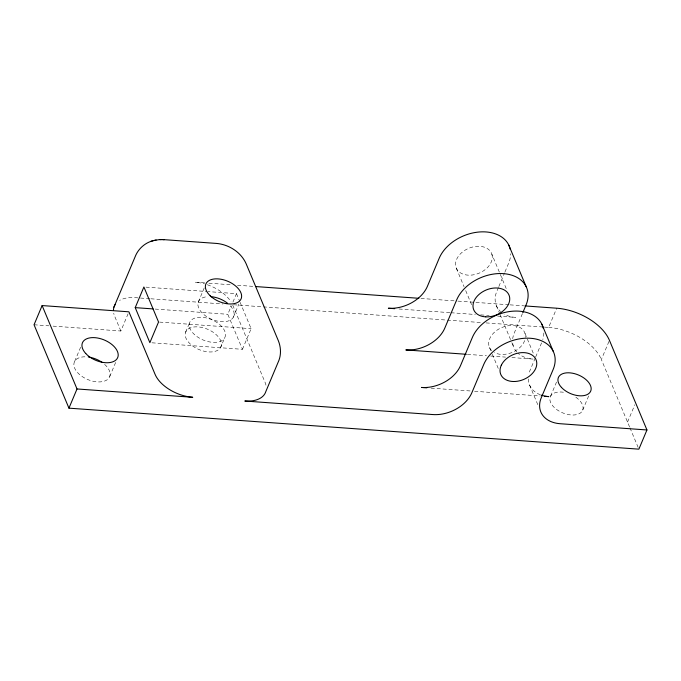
<?xml version="1.0" encoding="UTF-8"?>
<svg xmlns="http://www.w3.org/2000/svg" width="681" height="681" viewBox="0 0 681 681"><rect width="100%" height="100%" fill="white"/><g stroke="black" fill="none" stroke-linecap="round" stroke-linejoin="round"><path stroke-width="0.51" stroke-dasharray="3.4 2.55" d="M74.689 361.339L80.741 346.935M53.101 326.139L120.843 331.009L128.105 313.728M109.709 376.567L115.761 362.164M185.607 332.217L189.65 322.615M198.324 301.981L204.215 287.961M151.982 342.807L242.453 349.319L227.803 314.29L231.353 305.846M232.928 302.1L236.477 293.656L208.071 291.613M220.627 347.446A19.111 11.015 22.8 0 0 199.32 327.016A19.111 11.015 22.8 0 0 189.999 343.76A19.111 11.015 22.8 0 0 220.627 347.446L224.662 337.844A19.111 11.015 22.8 0 0 203.355 317.414A19.111 11.015 22.8 0 0 194.034 334.158A19.111 11.015 22.8 0 0 224.662 337.844M233.345 317.21L238.844 304.126M242.453 349.319L251.127 328.676L240.138 302.407M498.449 287.442L496.824 291.315A31.854 22.456 -22.7 0 0 500.586 311.583M498.858 286.471L504.553 272.919M504.962 271.949L508.622 263.232A38.221 26.934 -22.7 0 0 510.673 253.749M522.412 313.643L514.266 333.009A31.854 22.456 -22.7 0 0 512.716 338.67M535.266 357.951L529.971 370.532A31.854 22.456 -22.7 0 0 528.745 374.312M535.666 356.98L541.77 342.458M544.408 327.11L548.648 327.408L556.717 308.212M550.606 396.138L556.666 381.743M629.567 426.902L601.366 359.517L609.435 340.313M582.715 410.107L588.767 395.704M627.542 422.058L634.803 404.778M204.641 282.879L195.098 282.198A31.854 18.361 22.8 0 1 204.462 283.858M208.88 283.185L231.148 284.794M237.516 285.245L253.417 286.395M420.977 298.448L457.036 301.045M458.092 301.121L508.996 304.782M510.06 304.858L523.842 305.846M145.998 287.144L207.015 291.536M398.989 308.995L449.903 312.664M450.967 312.741L475.364 314.494M480.667 314.877L489.145 315.482M497.632 316.095L515.662 317.389A31.854 22.456 -22.7 0 1 504.476 314.316M149.794 298.721L134.949 297.648A31.854 18.361 22.8 0 0 119.609 300.406M150.859 298.789L222.993 303.981M233.6 304.748L481.825 322.607M486.064 322.905L543.344 327.033M155.208 309.072L227.803 314.29M159.601 322.096L251.127 328.676M467.353 354.358L486.438 355.729M490.686 356.035L505.532 357.108M511.899 357.559L533.112 359.091A31.854 22.456 -22.7 0 1 518.037 353.286M34.05 324.769L48.87 325.833M431.082 388.144L470.324 390.971M474.563 391.277L540.331 396.001M629.968 427.864L638.472 448.192M491.869 254.251A19.111 13.475 -22.7 0 1 468.358 275.167A19.111 13.475 -22.7 0 1 461.522 252.796A19.111 13.475 -22.7 0 1 491.869 254.251L506.885 290.132M525.017 333.477L533.521 353.805M496.415 305.812L499.667 313.575M500.067 314.545L511.431 341.692M511.84 342.662L513.866 347.514M529.563 385.037L538.075 405.365M456.355 268.297L464.067 286.718M465.693 290.6L471.78 305.148M489.511 347.523L491.937 353.328M492.346 354.299L498.824 369.783M236.477 293.656L239.729 301.436M232.749 305.122L265.028 382.262A31.854 18.361 22.8 0 1 266.033 385.497M120.843 331.009L114.74 316.418A31.854 18.361 22.8 0 1 113.727 313.183M540.365 394.801A31.854 22.456 -22.7 0 1 528.269 378.968M543.821 332.975A38.221 26.934 -22.7 0 1 542.8 339.589M491.733 350.655A19.111 13.475 -22.7 0 1 502.357 327.331A19.111 13.475 -22.7 0 1 525.409 337.342M524.668 340.594A19.111 13.475 -22.7 0 1 494.397 352.571M516.743 351.983A31.854 22.456 -22.7 0 1 512.614 342.347M207.305 284.735A31.854 18.361 22.8 0 1 231.029 301.836M575.845 397.202A17.519 10.096 22.8 0 1 576.867 414.576A17.519 10.096 22.8 0 1 551.031 403.339A17.519 10.096 22.8 0 1 565.145 392.545M104.602 364.369A19.111 11.015 22.8 0 1 102.508 381.624A19.111 11.015 22.8 0 1 75.557 369.902A19.111 11.015 22.8 0 1 87.508 356.929M548.648 327.408A44.597 25.708 22.8 0 1 601.366 359.517M230.34 305.837A19.111 11.015 22.8 0 1 226.398 321.449A19.111 11.015 22.8 0 1 200.64 311.226A19.111 11.015 22.8 0 1 207.254 296.678"/><path stroke-width="1.02" d="M42.12 305.565L77.013 388.962L192.74 397.287A31.854 18.361 22.8 0 1 155.089 374.354L128.913 311.813L42.12 305.565L34.05 324.769L68.943 408.157L638.88 449.162L646.95 429.966L609.435 340.313A44.597 25.708 22.8 0 0 556.717 308.212L524.906 305.922M68.943 408.157L77.013 388.962M113.931 307.174L135.119 256.78C138.115 248.94 145.019 242.649 153.225 240.699M135.221 307.633L143.895 286.99L158.545 322.019L149.871 342.654L135.221 307.633L153.106 308.919M522.812 312.673L526.072 304.935A38.221 26.934 -22.7 0 0 503.463 273.643A38.221 26.934 -22.7 0 0 456.653 299.938L444.846 328.012A31.854 22.456 -22.7 0 1 405.833 349.932L466.289 354.282M154.076 240.495L159.397 239.593L164.359 239.678L216.439 243.423C228.927 244.488 241.006 252.157 246.147 263.777L278.427 340.917C280.836 347.08 281.262 354.043 278.946 360.309L265.837 391.507A31.854 18.361 22.8 0 1 244.82 401.032L432.869 414.559A31.854 22.456 -22.7 0 0 471.89 392.648L483.697 364.565A38.221 26.934 -22.7 0 1 530.508 338.27A38.221 26.934 -22.7 0 1 553.117 369.562L541.31 397.636A31.854 22.456 -22.7 0 0 560.157 423.718L646.95 429.966M150.893 241.312L156.145 239.95M159.397 239.593L161.218 239.627M162.912 239.644L164.359 239.678M255.545 286.548L418.858 298.295M394.75 308.689L388.383 308.238A31.854 22.456 -22.7 0 0 427.404 286.318L439.202 258.244A38.221 26.934 -22.7 0 1 477.126 232.212A38.221 26.934 -22.7 0 1 510.205 249.229M426.834 387.838L421.53 387.455A31.854 22.456 -22.7 0 0 460.552 365.544L472.359 337.461A38.221 26.934 -22.7 0 1 510.273 311.438A38.221 26.934 -22.7 0 1 543.353 328.455M544.57 396.308L548.818 396.614A31.854 22.456 -22.7 0 1 541.335 395.15M508.741 245.024L526.183 286.718M541.889 324.25L553.227 351.353M88.504 357.048A19.111 11.015 22.8 0 1 102.218 362.488M113.455 310.076A31.854 18.361 22.8 0 1 115.14 304.56M211.042 296.678A19.111 11.015 22.8 0 1 227.48 303.198M501.318 365.203L501.046 365.816A19.111 13.475 -22.7 0 0 521.586 380.245A19.111 13.475 -22.7 0 0 532.661 355.456A19.111 13.475 -22.7 0 0 501.318 365.203M85.755 353.507A19.111 11.015 22.8 0 0 116.868 359.006A19.111 11.015 22.8 0 0 97.596 338.014A19.111 11.015 22.8 0 0 85.755 353.507M561.425 387.37A17.519 10.096 22.8 0 0 589.942 392.409A17.519 10.096 22.8 0 0 572.278 373.162A17.519 10.096 22.8 0 0 561.425 387.37M210.174 295.758A19.111 11.015 22.8 0 0 240.81 299.453A19.111 11.015 22.8 0 0 219.503 279.023A19.111 11.015 22.8 0 0 210.174 295.758M485.8 316.861A19.111 13.475 -22.7 0 0 509.32 295.946A19.111 13.475 -22.7 0 0 478.964 294.49A19.111 13.475 -22.7 0 0 485.8 316.861"/></g></svg>
